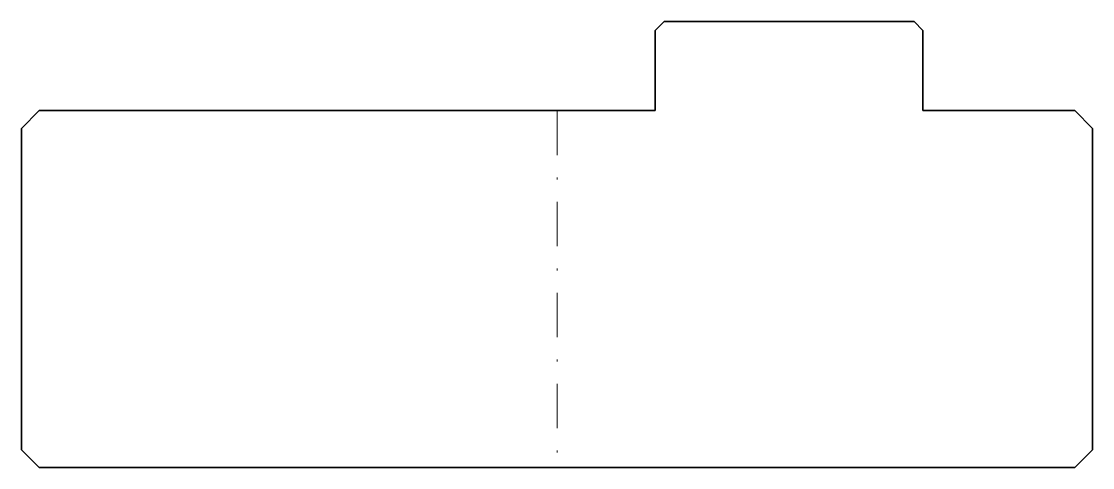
# Model space of a CAD drawing. Header units: millimetres. Extents: x -30 to 30, y 0 to 25.
import ezdxf

# ---------------------------------------------------------------- set-up
doc = ezdxf.new("R2010")
doc.units = ezdxf.units.MM
doc.header["$LTSCALE"] = 5
doc.linetypes.add('AUSGEZOGEN', pattern=[0])
doc.linetypes.add('DASHDOT', pattern=[1, 0.5, -0.25, 0, -0.25])
doc.layers.add('2', color=7, linetype='Continuous')

msp = doc.modelspace()

# ---------------------------------------------------------------- linework, layer by layer
at = {"layer": '2', "color": 7, "linetype": 'AUSGEZOGEN', "lineweight": 35}
for p, q in [((5.5, 24.5), (6, 25)), ((6, 25), (20, 25)), ((20, 25), (20.5, 24.5)), ((5.5, 20), (5.5, 24.5)), ((20.5, 24.5), (20.5, 20)), ((-30, 19), (-29, 20)), ((-29, 20), (5.5, 20)), ((20.5, 20), (29, 20)), ((29, 20), (30, 19)), ((-30, 1), (-30, 19)), ((30, 19), (30, 1)), ((-29, 0), (-30, 1)), ((30, 1), (29, 0)), ((29, 0), (-29, 0))]:
    msp.add_line(p, q, dxfattribs=at)
at = {"layer": '2', "color": 7, "linetype": 'DASHDOT', "lineweight": 18}
msp.add_line((0, 20), (0, 0), dxfattribs=at)

doc.saveas('drawing.dxf')
